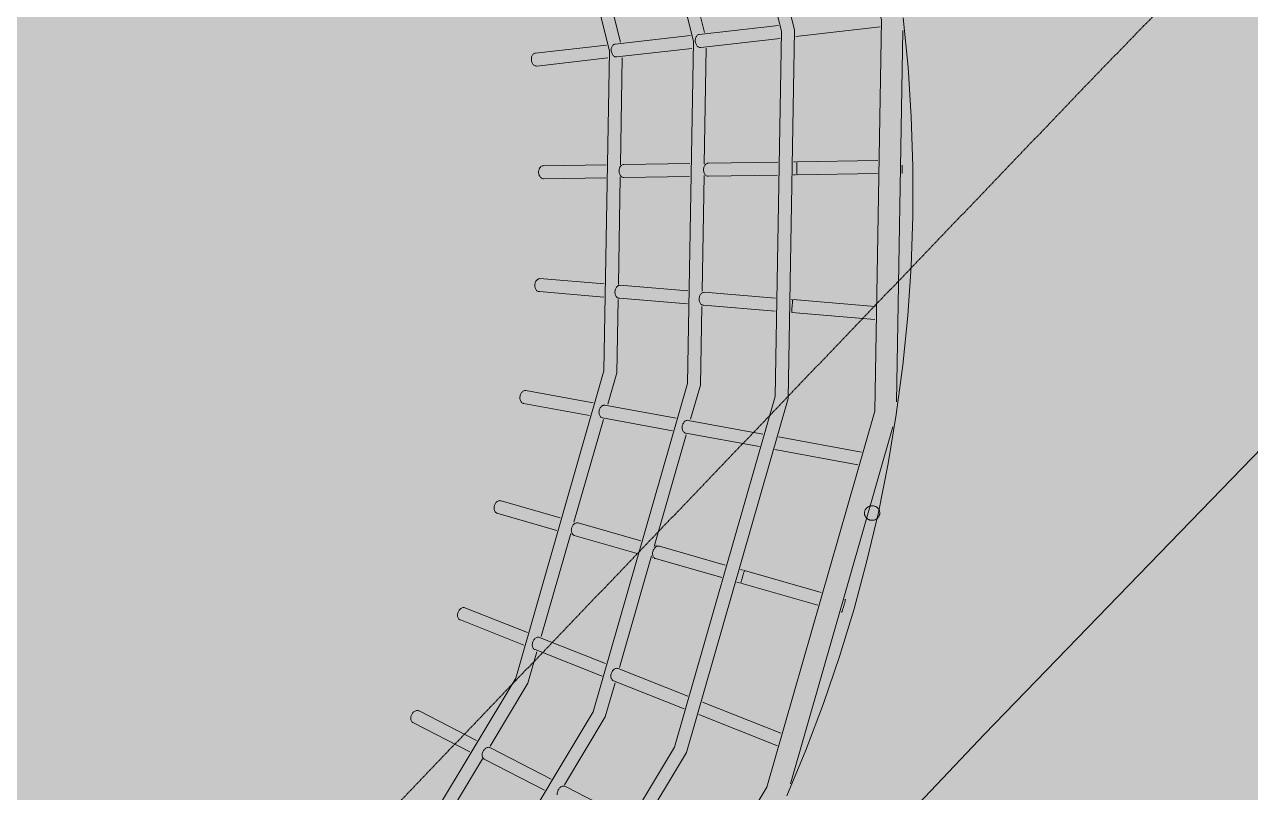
# Model space of a CAD drawing. Header units: millimetres. Extents: x -31757 to 121236, y -27283 to 59400.
# Drawn here: x 52013 to 53707, y 46533 to 47594 of the extents above; entities that cross this region are included whole.
import ezdxf

# ---------------------------------------------------------------- set-up
doc = ezdxf.new("R2010")
doc.units = ezdxf.units.MM
doc.linetypes.add('PHANTOM', pattern=[6.35, 3.175, -0.635, 0.635, -0.635, 0.635, -0.635])
for name, color, linetype, lineweight in [('02_切断（家具）', 8, 'Continuous', 18), ('06_部屋の色', 8, 'Continuous', 0), ('10_見えがかり', 7, 'Continuous', 13), ('11_見えがかり（家具）', 8, 'Continuous', 9), ('20_上部（屋根の外形・梁）', 8, 'PHANTOM', 9)]:
    doc.layers.add(name, color=color, linetype=linetype, lineweight=lineweight)

msp = doc.modelspace()

# ---------------------------------------------------------------- hatches: boundary and pattern name
at = {"layer": '06_部屋の色', "true_color": 0xf6e3a4}
h = msp.add_hatch(color=8, dxfattribs=at)
h.paths.add_polyline_path([(37121.8, 42081.2), (37460.6, 42484.9), (37800.4, 42887.9), (36072.4, 44348.7), (39234.8, 48988.5), (39431.2, 49276.7), (39322.7, 49373.6), (39316.9, 49378.8), (39496.9, 49642.9), (39611.1, 49540.6), (39795.6, 49811.2), (39687.3, 49908.5), (39681.5, 49913.7), (39861.6, 50178), (39975.6, 50075.3), (40009.7, 50125.4), (40040.8, 50171), (41255.9, 51953.7), (41148.6, 52052.4), (41142.8, 52057.7), (41323.5, 52322.9), (41429.2, 52225.4), (41436.5, 52218.7), (41621.7, 52490.5), (41514.7, 52589.5), (41508.9, 52594.8), (41689.8, 52860.2), (41802.5, 52755.7), (41822.1, 52784.5), (42460.9, 53721.7), (42489.9, 53764.2), (42585.7, 53895.5), (42599.7, 53914.6), (42604.4, 53920.3), (42708.9, 54045.6), (42719.4, 54058.2), (42787.8, 54136.5), (42789.9, 54138.9), (42851.9, 54248.7), (42853.6, 54251.8), (42853.6, 54251.9), (42855.9, 54255.5), (43006.4, 54494.7), (43009, 54498), (43179.6, 54718.9), (43182.4, 54721.9), (43373.5, 54925.4), (43376.6, 54928.2), (43586.3, 55112.4), (43589.7, 55114.8), (43816, 55278.1), (43817.8, 55279.1), (44024.5, 55399.8), (44060.7, 55420.9), (44277.9, 55521.2), (44317.9, 55539.6), (44543.7, 55618.6), (44585.3, 55633.1), (44817.7, 55690), (44860.4, 55700.5), (45097.2, 55734.8), (45139.9, 55741), (45140.7, 55741.1), (45144.9, 55741.3), (45427.3, 55754.9), (45483, 55754.9), (47818.2, 55754.5), (47818.4, 55903), (47818.4, 55906.5), (51414.4, 55906), (51414.2, 55759.5), (51414.2, 55754), (51454.3, 55754), (51465.9, 55754), (54573.7, 55753.6), (54613.5, 55753.6), (54615.4, 55753.6), (54621.5, 55753.6), (54623.5, 55753.5), (54625.5, 55753.4), (54626, 55753.3), (54921.2, 55738.5), (54925.4, 55737.8), (55213.9, 55693.9), (55218.1, 55692.9), (55500.8, 55620.2), (55504.7, 55618.8), (55778.8, 55518.2), (55782.5, 55516.4), (56045.2, 55388.7), (56048.5, 55386.6), (56297.2, 55233.1), (56300.2, 55230.8), (56532.3, 55053.1), (56533.1, 55052.3), (56744.8, 54853.6), (56751, 54847.7), (56772.1, 54825.8), (56777.2, 54820.5), (56821.3, 54774.8), (56991.9, 54597.6), (59427.7, 52068.4), (59746.8, 51737.1), (59781.4, 51701.1), (59794.3, 51687.7), (59792.1, 51685.6), (59685.5, 51582.1), (59787.6, 51476.3), (59791.1, 51472.7), (59705, 51389), (59196, 50899.2), (59143.7, 50847.7), (59044.4, 50949.6), (59037.6, 50956.5), (59034, 50953), (59033.8, 50952.8), (59033.1, 50952.1), (59029.9, 50949), (58743.2, 50666.6), (58401.6, 50334.7), (58400.1, 50333.3), (58394.2, 50327.5), (57903.5, 49839.6), (57892.9, 49829), (57459.3, 49402), (57563.5, 49297.4), (57566.6, 49294.3), (57502.7, 49231.4), (57154, 48880), (56803.1, 48530.9), (56319, 48038.3), (56153.9, 47871.8), (56045.6, 47978.5), (55701.8, 47631.8), (55695.6, 47625.4), (55514.2, 47438.2), (55619.3, 47335.4), (55622.9, 47331.9), (55470.9, 47175.2), (55131.2, 46829.4), (54643.1, 46321.1), (54162.4, 45825.1), (53814.8, 45458.4), (53742.7, 45383.3), (53637.7, 45483.3), (53632.6, 45488.1), (53421.1, 45267.7), (53527.7, 45166.4), (53531.3, 45163), (53479.2, 45108.7), (52996.9, 44594.7), (52522.1, 44093.2), (52295.7, 43848.7), (52189.7, 43947.7), (52184.5, 43952.5), (52071.6, 43830.4), (52067.7, 43826.3), (51742.6, 43479.6), (51737.9, 43474.5), (51735.6, 43472.1), (51731.2, 43467.3), (51729.8, 43465.8), (51272.8, 42967.2), (51268.6, 42962.6), (50788.3, 42443.3), (50777.9, 42432.1), (50470.8, 42092.4), (50464.2, 42085.1), (50122.7, 41712.2), (49662.4, 41198.3), (49653.5, 41188.4), (49653.4, 41188.2), (49652.4, 41187.1), (49194.4, 40680.5), (49188.9, 40674.4), (48872.2, 40316), (48867.4, 40310.6), (48534.9, 39939.1), (48530, 39933.5), (48072.9, 39411.1), (48066.1, 39403.3), (47608.6, 38885.3), (47437.2, 38686.8), (47550, 38588.5), (47551.8, 38587), (47406.2, 38418.2), (47073.7, 38037.8), (46615.8, 37502), (46164.6, 36979.1), (45852.2, 36608.5), (45590.5, 36302.3), (44600.9, 37138.8), (44291.6, 37400.2), (44789.6, 37987.1), (45302.9, 38587.4), (45805.3, 39170.5), (46309.8, 39751.7), (43444.8, 42248), (42931, 41656.2), (42419.5, 41062.4), (41910.1, 40466.8), (41389.8, 39853.7), (41349.7, 39806.3), (43641.2, 37870.2), (43189.5, 37333.6), (42700.5, 36748.6), (42375.7, 36357.7), (41893.4, 35773.6), (41891, 35772), (41887.6, 35772.2), (35947.6, 40658.3), (35945.8, 40661.7), (35947, 40665.4), (36615.4, 41474)])
h.paths.add_polyline_path([(52361.6, 48399.8), (52291.4, 48477.5), (52216.2, 48550.4), (52136.5, 48618.2), (52052.4, 48680.7), (51964.5, 48737.5), (51873, 48788.5), (51778.4, 48833.3), (51681.1, 48871.9), (51581.5, 48904.1), (51479.9, 48929.6), (51376.9, 48948.5), (51272.9, 48960.5), (51168.3, 48965.8), (51063.6, 48964.2), (50959.3, 48955.8), (50855.7, 48940.5), (50753.4, 48918.5), (50652.7, 48889.9), (50554, 48854.7), (50457.9, 48813.2), (50364.7, 48765.4), (50274.8, 48711.7), (50188.7, 48652.2), (50106.6, 48587.2), (50029, 48517), (49956.1, 48441.8), (49888.3, 48362.1), (49825.8, 48278), (49769, 48190.1), (49718, 48098.7), (49673.1, 48004), (49634.5, 47906.7), (49602.4, 47807.1), (49576.8, 47705.5), (49558, 47602.6), (49545.9, 47498.5), (49540.7, 47393.9), (49542.3, 47289.3), (49550.7, 47184.9), (49566, 47081.3), (49588, 46978.9), (49616.6, 46878.3), (49651.8, 46779.6), (49693.3, 46683.5), (49741, 46590.4), (49794.7, 46500.5), (49854.2, 46414.3), (49919.2, 46332.3), (49989.5, 46254.6), (50064.6, 46181.7), (50144.4, 46113.9), (50228.4, 46051.4), (50316.4, 45994.6), (50407.8, 45943.6), (50502.4, 45898.7), (50599.7, 45860.2), (50699.4, 45828), (50801, 45802.5), (50903.9, 45783.6), (51007.9, 45771.5), (51112.5, 45766.3), (51217.2, 45767.9), (51321.5, 45776.3), (51425.1, 45791.6), (51527.5, 45813.6), (51628.2, 45842.2), (51726.8, 45877.4), (51822.9, 45918.9), (51916.1, 45966.6), (52006, 46020.4), (52092.1, 46079.9), (52174.2, 46144.9), (52251.9, 46215.1), (52324.8, 46290.2), (52392.6, 46370), (52455.1, 46454.1), (52511.9, 46542), (52562.8, 46633.4), (52607.7, 46728.1), (52646.3, 46825.4), (52678.4, 46925), (52704, 47026.6), (52722.8, 47129.5), (52734.9, 47233.5), (52740.2, 47338.1), (52738.6, 47442.8), (52730.1, 47547.1), (52714.9, 47650.8), (52692.9, 47753.1), (52664.3, 47853.8), (52629.1, 47952.5), (52587.5, 48048.6), (52539.8, 48141.7), (52486.1, 48231.6), (52426.6, 48317.8)], flags=0)
at = {"layer": '10_見えがかり'}
msp.add_hatch(color=8, dxfattribs=at).paths.add_polyline_path([(42365.7, 53851.9), (42479.8, 54008.2), (42603.8, 54156.9), (42665.2, 54227.2), (42723, 54329.7), (42881.7, 54581.9), (43063.8, 54817.6), (43267.7, 55034.8), (43491.5, 55231.4), (43733.1, 55405.6), (43990.3, 55555.9), (44260.8, 55680.7), (44542, 55779), (44831.3, 55849.9), (45113.4, 55890.8), (45126.1, 55892.6), (45423.7, 55906.9), (47816.4, 55906.5), (52850.6, 55905.8), (53007.7, 55905.8), (53241.3, 55905.8), (54357.6, 55905.6), (54625.4, 55905.6), (54627.5, 55905.5), (55040.7, 55905.4), (55250.6, 55873.5), (55555.2, 55795.2), (55850.5, 55686.8), (56133.5, 55549.2), (56401.1, 55384), (56650.9, 55192.8), (56879.6, 54978), (60015.9, 51721.4), (59993.6, 51699.9), (60382.1, 51296.5), (60274, 51192.5), (59901.1, 51579.6), (59829.4, 51510), (59704.9, 51389), (59196, 50899.2), (58999.5, 50705.7), (58849.5, 50557.9), (58500.7, 50219.1), (57999.8, 49721), (57502.7, 49231.4), (57154, 48880), (57142.7, 48868.8), (56815.3, 48543.2), (56309.1, 48028.2), (56152.5, 47870.4), (55810.5, 47525.5), (55485.3, 47190), (55131.2, 46829.4), (54643.1, 46321.1), (54162.4, 45825.1), (53814.8, 45458.4), (53606.4, 45241.3), (53532.7, 45164.4), (53479.2, 45108.7), (52996.9, 44594.7), (52522, 44093.2), (52294.3, 43847.3), (52178.7, 43722.5), (51847.2, 43368.9), (51380.5, 42859.8), (50890.2, 42329.6), (50576.8, 41983), (50235.5, 41610.4), (49818, 41144.2), (49765.3, 41085.3), (49302.1, 40573), (48967.5, 40194.4), (48644.2, 39833.2), (48180.1, 39302.8), (47722.9, 38785.1), (47553.1, 38588.5), (47392.7, 38402.7), (47073.7, 38037.8), (46615.8, 37502), (46164.6, 36979.1), (45838.8, 36592.9), (45535.2, 36237.6), (45072.4, 35683.3), (44616.2, 35141.8), (44319.2, 34781), (43995.5, 34393), (43550.1, 33846.7), (43111.2, 33313.5), (42801, 32927.8), (42488.3, 32544), (42053.7, 31998.2), (41611.1, 31447.6), (41310.8, 31065.1), (41007.9, 30684.7), (40574.4, 30126.9), (40138.2, 29571.3), (39909.1, 29272.3), (39891.6, 29285.9), (39872.6, 29261.3), (32761.7, 34756.3), (32608.6, 34882.9), (32463.8, 35019.5), (32328.3, 35165.4), (32202.6, 35319.9), (32087.4, 35482.2), (31983, 35651.8), (31890.1, 35827.9), (31808.8, 36009.7), (31739.7, 36196.4), (31683.1, 36387.3), (31639, 36581.5), (31607.8, 36778.1), (31589.6, 36976.4), (31584.5, 37175.4), (31592.4, 37374.4), (31613.3, 37572.4), (31647.3, 37768.6), (31694, 37962.1), (31753.3, 38152.2), (31825, 38338), (31895.9, 38490.9), (32118.9, 38816.4), (32136.5, 38844), (35925.4, 44403), (36028.1, 44553.6), (36318, 44979), (36378.3, 45067.4), (36524.9, 45282.6), (37696.6, 47001.6), (39118.1, 49087.1), (39858, 50172.7), (39862.7, 50179.7), (40319.1, 50849.2), (40623.3, 51295.5), (40989.2, 51832.4), (41141.4, 52055.7), (41297.5, 52284.7)])

# ---------------------------------------------------------------- linework, layer by layer
at = {"layer": '02_切断（家具）'}
for points in [[(53178.5, 46910.9), (53178.2, 46911.1), (53177.5, 46911.5), (53177.1, 46911.8), (53176.5, 46912.3), (53176.2, 46912.6), (53175.7, 46913.2), (53175.4, 46913.6), (53174.9, 46914.3), (53174.7, 46914.7), (53174.3, 46915.5), (53174.1, 46915.9), (53173.8, 46916.8), (53173.7, 46917.2), (53173.6, 46918.1), (53173.5, 46918.5), (53173.5, 46919.5), (53173.5, 46919.9), (53173.6, 46920.8), (53173.7, 46921.3), (53173.9, 46922.2), (53174, 46922.6), (53174.4, 46923.4), (53174.6, 46923.8), (53175, 46924.5), (53175.2, 46924.9), (53175.8, 46925.6), (53176, 46925.9), (53176.6, 46926.5), (53176.9, 46926.8), (53177.6, 46927.3), (53177.9, 46927.6), (53178.7, 46928), (53179.1, 46928.3), (53180, 46928.7)], [(53180, 46928.7), (53180.4, 46928.8), (53181.3, 46929.1), (53181.8, 46929.2), (53182.8, 46929.4), (53183.2, 46929.5), (53184.2, 46929.5), (53184.7, 46929.5), (53185.7, 46929.4), (53186.1, 46929.4), (53187, 46929.1), (53187.5, 46929), (53188.3, 46928.7), (53188.8, 46928.5), (53189.5, 46928.1), (53189.9, 46927.9), (53190.6, 46927.5), (53190.9, 46927.2), (53191.5, 46926.7), (53191.8, 46926.4), (53192.4, 46925.7), (53192.7, 46925.4), (53193.2, 46924.7), (53193.4, 46924.3), (53193.8, 46923.5), (53194, 46923.1), (53194.2, 46922.2), (53194.4, 46921.8), (53194.5, 46920.9), (53194.6, 46920.4), (53194.6, 46919.5), (53194.6, 46919.1), (53194.5, 46918.1), (53194.4, 46917.7), (53194.1, 46916.8), (53194, 46916.4), (53193.7, 46915.6), (53193.5, 46915.2), (53193, 46914.4), (53192.8, 46914.1), (53192.3, 46913.4), (53192.1, 46913.1), (53191.5, 46912.5), (53191.2, 46912.2), (53190.5, 46911.7), (53190.1, 46911.4), (53189.3, 46910.9), (53189, 46910.7), (53188.1, 46910.3), (53187.7, 46910.2), (53186.7, 46909.9), (53186.3, 46909.7), (53185.3, 46909.6), (53184.8, 46909.5), (53183.8, 46909.5), (53183.4, 46909.5), (53182.4, 46909.6), (53181.9, 46909.6)], [(53181.9, 46909.6), (53181, 46909.9), (53180.6, 46910), (53179.7, 46910.3), (53179.3, 46910.4), (53178.5, 46910.9)]]:
    msp.add_lwpolyline(points, dxfattribs=at)
at = {"layer": '11_見えがかり（家具）'}
for points in [[(50315, 45467.7), (50834.5, 45318.8), (51374.8, 45309.3), (51899.1, 45440.1), (52371.7, 45702.1), (52760.4, 46077.4), (53038.7, 46540.6), (53187.7, 47060.1), (53197.1, 47600.4), (53066.4, 48124.7), (52804.4, 48597.3), (52429, 48986), (51965.8, 49264.4), (51446.4, 49413.3), (50906.1, 49422.7), (50381.8, 49292)], [(50426.1, 49179.4), (50919.8, 49302.5), (51428.5, 49293.6), (51917.6, 49153.3), (52353.7, 48891.3), (52707.1, 48525.3), (52953.8, 48080.3), (53076.8, 47586.7), (53068, 47078), (52927.7, 46588.9), (52665.7, 46152.8), (52299.7, 45799.4), (51854.7, 45552.7), (51361, 45429.6), (50852.3, 45438.5), (50363.3, 45578.7)], [(50370.5, 45595.2), (50855, 45456.3), (51359, 45447.5), (51848.1, 45569.4), (52289, 45813.8), (52651.6, 46164), (52911.2, 46596.1), (53050.2, 47080.6), (53059, 47584.6), (52937, 48073.7), (52692.6, 48514.6), (52342.5, 48877.2), (51910.4, 49136.8), (51425.8, 49275.8), (50921.8, 49284.6), (50432.7, 49162.6)], [(50419.3, 45707.6), (50873.1, 45577.5), (51345.1, 45569.3), (51803.2, 45683.5), (52216.1, 45912.3), (52555.7, 46240.3), (52798.8, 46644.9), (52929, 47098.7), (52937.2, 47570.8), (52823, 48028.8), (52594.1, 48441.7), (52266.2, 48781.3), (51861.5, 49024.5), (51407.7, 49154.6), (50935.7, 49162.8), (50477.6, 49048.6)], [(50465.9, 45814.7), (50890.4, 45692.9), (51331.9, 45685.2), (51760.4, 45792.1), (52146.7, 46006.2), (52464.4, 46312.9), (52691.8, 46691.5), (52813.5, 47116), (52821.2, 47557.5), (52714.4, 47986), (52500.3, 48372.3), (52193.5, 48690), (51815, 48917.4), (51390.5, 49039.1), (50948.9, 49046.9), (50520.4, 48940)], [(52913.7, 47738.6), (52952.4, 47583.6)], [(52800.6, 47713.9), (52836.4, 47570.3)], [(53066.2, 46528.7), (53092.6, 46592.1), (53116.9, 46656.4), (53139, 46721.5), (53159.1, 46787.2), (53176.9, 46853.6), (53192.6, 46920.5), (53206.1, 46987.9), (53217.4, 47055.6), (53226.4, 47123.8), (53233.2, 47192.1), (53237.8, 47260.7), (53240.1, 47329.4), (53240.2, 47398.1), (53238, 47466.8), (53233.6, 47535.4), (53226.9, 47603.8)], [(52824.2, 47555.3), (52823.9, 47556.5), (52823.7, 47557.7), (52823.6, 47558.9), (52823.6, 47560.1), (52823.7, 47561.2), (52824, 47562.3), (52824.3, 47563.2), (52824.7, 47564.1), (52825.2, 47565), (52825.8, 47565.7), (52826.5, 47566.4), (52827.3, 47566.9), (52828.2, 47567.3), (52829.1, 47567.5), (52933, 47579.3)], [(52940.3, 47568.4), (52939.9, 47569.6), (52939.7, 47570.8), (52939.6, 47572.1), (52939.6, 47573.3), (52939.8, 47574.4), (52940, 47575.4), (52940.3, 47576.4), (52940.7, 47577.3), (52941.2, 47578.1), (52941.8, 47578.9), (52942.5, 47579.6), (52943.3, 47580.1), (52944.1, 47580.5), (52945, 47580.7), (53054.8, 47593.2)], [(53195, 47591.1), (53078.7, 47577.8)], [(53226.6, 47586.3), (53217.7, 47073.1)], [(52713.8, 47542.8), (52713.5, 47543.9), (52713.3, 47545.2), (52713.2, 47546.4), (52713.2, 47547.6), (52713.4, 47548.7), (52713.6, 47549.8), (52714, 47550.7), (52714.4, 47551.6), (52714.9, 47552.4), (52715.5, 47553.2), (52716.3, 47553.8), (52717.1, 47554.4), (52717.9, 47554.7), (52718.8, 47554.9), (52817, 47566.1)], [(53056.8, 47575.3), (52947.3, 47562.9), (52946.4, 47562.8), (52945.5, 47562.9), (52944.7, 47563.2), (52943.9, 47563.6), (52943.2, 47564.1), (52942.5, 47564.7), (52941.9, 47565.5), (52941.3, 47566.3), (52940.7, 47567.3), (52940.3, 47568.4)], [(52954.9, 47561.8), (52952.1, 47401.9)], [(52819.1, 47548.2), (52721, 47537.1), (52720.1, 47537), (52719.2, 47537.2), (52718.3, 47537.4), (52717.5, 47537.9), (52716.8, 47538.4), (52716.1, 47539), (52715.4, 47539.7), (52714.8, 47540.6), (52714.3, 47541.6), (52713.8, 47542.8)], [(52935, 47561.5), (52831.3, 47549.6), (52830.4, 47549.6), (52829.5, 47549.7), (52828.7, 47550), (52827.9, 47550.4), (52827.1, 47550.9), (52826.5, 47551.5), (52825.8, 47552.3), (52825.2, 47553.2), (52824.7, 47554.2), (52824.2, 47555.3)], [(52838.9, 47548.5), (52836.3, 47400.8)], [(52723.8, 47386.9), (52723.5, 47388.1), (52723.3, 47389.3), (52723.3, 47390.5), (52723.3, 47391.7), (52723.5, 47392.9), (52723.8, 47393.9), (52724.2, 47394.9), (52724.6, 47395.8), (52725.2, 47396.7), (52725.8, 47397.4), (52726.5, 47398.1), (52727.4, 47398.6), (52728.2, 47399), (52729.1, 47399.3), (52730, 47399.3), (52816.5, 47400.6)], [(52834.9, 47388.6), (52834.6, 47389.7), (52834.4, 47390.9), (52834.3, 47392.2), (52834.4, 47393.4), (52834.6, 47394.5), (52834.8, 47395.6), (52835.2, 47396.6), (52835.6, 47397.5), (52836.2, 47398.3), (52836.8, 47399.1), (52837.5, 47399.8), (52838.3, 47400.3), (52839.2, 47400.7), (52840.1, 47400.9), (52841, 47401), (52932.3, 47402.4)], [(52951.7, 47390.3), (52951.4, 47391.5), (52951.2, 47392.7), (52951.1, 47393.9), (52951.2, 47395.1), (52951.3, 47396.3), (52951.6, 47397.3), (52952, 47398.3), (52952.4, 47399.2), (52952.9, 47400.1), (52953.5, 47400.8), (52954.2, 47401.5), (52955, 47402.1), (52955.9, 47402.5), (52956.7, 47402.7), (52957.6, 47402.8), (53053.8, 47404.3)], [(53075.7, 47404.6), (53078, 47404.6)], [(53079.9, 47403.5), (53079.9, 47404), (53080, 47404.4), (53080, 47404.6), (53080, 47404.7), (53191.7, 47406.4)], [(53191.4, 47388.4), (53080.3, 47386.7), (53080.3, 47386.7), (53080.2, 47386.9), (53080.2, 47387.3), (53080.1, 47387.8), (53080.1, 47388.5), (53080.1, 47389.3), (53080, 47390.2), (53080, 47391.3), (53080, 47392.3), (53079.9, 47393.5), (53079.9, 47394.6), (53079.9, 47395.7), (53079.9, 47396.7), (53079.9, 47397.9), (53079.9, 47399), (53079.9, 47400.1), (53079.9, 47401.1), (53079.9, 47402), (53079.9, 47402.8), (53079.9, 47403.5)], [(53225.4, 47400.3), (53225.4, 47400.1), (53225.4, 47399), (53225.4, 47397.9), (53225.4, 47396.8), (53225.4, 47395.7), (53225.5, 47394.6), (53225.5, 47393.5), (53225.5, 47392.5), (53225.4, 47391.5), (53225.4, 47390.7), (53225.4, 47390), (53225.4, 47389.5), (53225.4, 47389.2), (53225.3, 47388.9), (53225.3, 47388.9), (53225.2, 47388.9)], [(52816.2, 47382.6), (52729.8, 47381.3), (52728.9, 47381.4), (52728.1, 47381.7), (52727.3, 47382.1), (52726.6, 47382.6), (52725.9, 47383.2), (52725.3, 47383.9), (52724.7, 47384.8), (52724.2, 47385.8), (52723.8, 47386.9)], [(52836, 47383.5), (52833.5, 47235.3)], [(52931.9, 47384.4), (52840.9, 47383), (52840, 47383.1), (52839.1, 47383.4), (52838.4, 47383.8), (52837.6, 47384.2), (52837, 47384.8), (52836.4, 47385.6), (52835.8, 47386.5), (52835.3, 47387.5), (52834.9, 47388.6)], [(52951.8, 47385.8), (52949, 47225.9)], [(53053.5, 47386.3), (52957.6, 47384.8), (52956.7, 47384.9), (52955.9, 47385.1), (52955.1, 47385.5), (52954.4, 47386), (52953.8, 47386.6), (52953.1, 47387.3), (52952.6, 47388.2), (52952.1, 47389.2), (52951.7, 47390.3)], [(53078.3, 47386.6), (53075.4, 47386.6)], [(51356.4, 44512.3), (51692.1, 44874.7), (52168.3, 45377.6), (52652.3, 45893.5), (52991.1, 46246.5), (53339.2, 46613.8), (53823.5, 47113.5), (54002, 47299.4)], [(52718.4, 47230.9), (52718.1, 47232.1), (52718, 47233.3), (52718, 47234.5), (52718.1, 47235.7), (52718.3, 47236.8), (52718.6, 47237.9), (52719, 47238.9), (52719.5, 47239.8), (52720.1, 47240.6), (52720.8, 47241.4), (52721.5, 47242.1), (52722.4, 47242.7), (52723.2, 47243.1), (52724.2, 47243.3), (52725.1, 47243.4), (52813.6, 47236)], [(52813.3, 47218), (52724.3, 47225.4), (52723.4, 47225.5), (52722.5, 47225.8), (52721.7, 47226.1), (52721, 47226.6), (52720.4, 47227.2), (52719.8, 47227.9), (52719.2, 47228.8), (52718.8, 47229.8), (52718.4, 47230.9)], [(52829.1, 47221.6), (52828.8, 47222.8), (52828.7, 47224), (52828.7, 47225.2), (52828.8, 47226.4), (52829, 47227.6), (52829.3, 47228.7), (52829.7, 47229.6), (52830.2, 47230.5), (52830.7, 47231.4), (52831.4, 47232.2), (52832.2, 47232.9), (52833, 47233.5), (52833.8, 47233.9), (52834.7, 47234.1), (52835.6, 47234.2), (52929.2, 47226.4)], [(52945.5, 47211.9), (52945.2, 47213.1), (52945.1, 47214.3), (52945.1, 47215.5), (52945.2, 47216.7), (52945.4, 47217.9), (52945.7, 47218.9), (52946.1, 47219.9), (52946.5, 47220.8), (52947.1, 47221.7), (52947.7, 47222.5), (52948.5, 47223.2), (52949.3, 47223.8), (52950.1, 47224.2), (52951, 47224.4), (52951.9, 47224.5), (53050.5, 47216.3)], [(52833.1, 47214.5), (52831.3, 47113.3), (52818.9, 47069.9)], [(52928.9, 47208.4), (52834.9, 47216.2), (52834, 47216.3), (52833.2, 47216.5), (52832.4, 47216.9), (52831.7, 47217.4), (52831.1, 47218), (52830.5, 47218.7), (52829.9, 47219.6), (52829.5, 47220.6), (52829.1, 47221.6)], [(53050.2, 47198.3), (52951.2, 47206.6), (52950.4, 47206.6), (52949.5, 47206.9), (52948.8, 47207.2), (52948.1, 47207.7), (52947.5, 47208.3), (52946.9, 47209), (52946.3, 47209.9), (52945.9, 47210.8), (52945.5, 47211.9)], [(53072.3, 47214.5), (53072.5, 47214.5)], [(53187.9, 47186.9), (53073, 47196.4), (53072.9, 47196.5), (53072.9, 47196.7), (53072.9, 47197.1), (53072.9, 47197.6), (53073, 47198.3), (53073, 47199.1), (53073.1, 47200), (53073.1, 47201), (53073.2, 47202.1), (53073.3, 47203.2), (53073.4, 47204.3), (53073.5, 47205.4), (53073.6, 47206.5), (53073.7, 47207.6), (53073.8, 47208.7), (53073.9, 47209.8), (53074, 47210.8), (53074.1, 47211.8), (53074.2, 47212.6)], [(53074.2, 47212.6), (53074.2, 47213.2), (53074.3, 47213.7), (53074.4, 47214.1), (53074.4, 47214.3), (53074.5, 47214.4), (53188.2, 47204.9)], [(52948.7, 47205.1), (52946.8, 47096.1), (52933.3, 47049)], [(52697.7, 47076.2), (52697.5, 47077.3), (52697.4, 47078.5), (52697.4, 47079.8), (52697.6, 47081), (52697.8, 47082.1), (52698.2, 47083.2), (52698.6, 47084.1), (52699.1, 47085), (52699.8, 47085.9), (52700.5, 47086.7), (52701.2, 47087.4), (52702.1, 47087.9), (52703, 47088.4), (52703.9, 47088.6), (52704.9, 47088.7), (52705.8, 47088.6), (52798.7, 47071.6)], [(52793.7, 47054.2), (52702.5, 47070.9), (52701.7, 47071.1), (52700.9, 47071.5), (52700.2, 47072), (52699.6, 47072.5), (52699, 47073.3), (52698.5, 47074.1), (52698, 47075.1), (52697.7, 47076.2)], [(52806.9, 47056.1), (52806.7, 47057.3), (52806.6, 47058.5), (52806.7, 47059.7), (52806.8, 47060.9), (52807.1, 47062), (52807.4, 47063.1), (52807.9, 47064.1), (52808.4, 47065), (52809, 47065.9), (52809.7, 47066.7), (52810.5, 47067.4), (52811.3, 47067.9), (52812.2, 47068.3), (52813.1, 47068.6), (52814, 47068.7), (52814.9, 47068.6), (52913.1, 47050.6)], [(52908.1, 47033.3), (52811.7, 47050.9), (52810.9, 47051.1), (52810.1, 47051.5), (52809.4, 47051.9), (52808.8, 47052.5), (52808.2, 47053.2), (52807.7, 47054.1), (52807.3, 47055.1), (52806.9, 47056.1)], [(52812.8, 47048.7), (52772.1, 46906.7)], [(52921.8, 47035.1), (52921.6, 47036.2), (52921.5, 47037.4), (52921.6, 47038.6), (52921.7, 47039.8), (52922, 47041), (52922.3, 47042), (52922.7, 47043), (52923.2, 47043.9), (52923.8, 47044.8), (52924.5, 47045.6), (52925.3, 47046.3), (52926.1, 47046.9), (52927, 47047.3), (52927.9, 47047.6), (52928.8, 47047.7), (52929.7, 47047.6), (53033.2, 47028.7)], [(53212.5, 47038.8), (53071.1, 46545.5)], [(52927.2, 47027.8), (52882.8, 46873.1)], [(53028.2, 47011.3), (52926.5, 47029.9), (52925.7, 47030.1), (52925, 47030.4), (52924.3, 47030.9), (52923.7, 47031.5), (52923.1, 47032.2), (52922.6, 47033), (52922.2, 47034), (52921.8, 47035.1)], [(53054.8, 47024.7), (53169.4, 47003.7)], [(53164.5, 46986.3), (53049.8, 47007.3)], [(52661.9, 46924.3), (52661.7, 46925.4), (52661.7, 46926.6), (52661.7, 46927.8), (52662, 46929), (52662.3, 46930.1), (52662.7, 46931.2), (52663.1, 46932.2), (52663.7, 46933.1), (52664.3, 46933.9), (52665.1, 46934.7), (52665.9, 46935.4), (52666.8, 46935.9), (52667.7, 46936.4), (52668.7, 46936.6), (52669.6, 46936.7), (52670.5, 46936.6), (52671.3, 46936.4), (52753.2, 46912.9)], [(52748.3, 46895.6), (52665.7, 46919.3), (52665, 46919.7), (52664.3, 46920.1), (52663.7, 46920.7), (52663.1, 46921.4), (52662.6, 46922.3), (52662.2, 46923.2), (52661.9, 46924.3)], [(52768.7, 46893.6), (52768.5, 46894.8), (52768.4, 46896), (52768.5, 46897.2), (52768.7, 46898.4), (52769, 46899.5), (52769.4, 46900.5), (52769.9, 46901.5), (52770.4, 46902.4), (52771.1, 46903.3), (52771.8, 46904.1), (52772.6, 46904.8), (52773.5, 46905.3), (52774.4, 46905.7), (52775.4, 46906), (52776.3, 46906.1), (52777.2, 46906), (52778, 46905.8), (52864.4, 46881)], [(52767.6, 46891.1), (52726.8, 46749)], [(52859.5, 46863.8), (52772.5, 46888.7), (52771.7, 46889.1), (52771, 46889.5), (52770.4, 46890.1), (52769.8, 46890.8), (52769.4, 46891.6), (52769, 46892.6), (52768.7, 46893.6)], [(52880.9, 46861.4), (52880.8, 46862.6), (52880.7, 46863.7), (52880.8, 46864.9), (52881, 46866.1), (52881.3, 46867.3), (52881.7, 46868.3), (52882.2, 46869.3), (52882.7, 46870.2), (52883.3, 46871.1), (52884.1, 46871.9), (52884.9, 46872.6), (52885.7, 46873.1), (52886.6, 46873.6), (52887.6, 46873.8), (52888.5, 46873.9), (52889.3, 46873.9), (52890.2, 46873.7), (52981.2, 46847.5)], [(52885.4, 46875), (52885.8, 46874.9)], [(52879.2, 46860.5), (52834.9, 46706.1)], [(52881, 46857.6), (52880.5, 46857.7)], [(52976.3, 46830.3), (52884.7, 46856.5), (52883.9, 46856.9), (52883.3, 46857.3), (52882.7, 46857.9), (52882.1, 46858.6), (52881.6, 46859.4), (52881.2, 46860.4), (52880.9, 46861.4)], [(53002.2, 46841.5), (53005.8, 46840.5)], [(53108.8, 46792.3), (53002.7, 46822.7), (53002.7, 46822.7), (53002.8, 46822.9), (53002.8, 46823.3), (53002.9, 46823.8), (53003.1, 46824.5), (53003.3, 46825.2), (53003.5, 46826.2), (53003.8, 46827.1), (53004.1, 46828.2), (53004.4, 46829.3), (53004.7, 46830.3), (53005, 46831.4), (53005.3, 46832.4), (53005.6, 46833.5), (53005.9, 46834.6), (53006.2, 46835.6), (53006.5, 46836.6), (53006.8, 46837.5), (53007.1, 46838.3)], [(53007.1, 46838.3), (53007.3, 46838.9), (53007.4, 46839.4), (53007.6, 46839.7), (53007.7, 46839.9), (53007.7, 46840), (53113.8, 46809.6)], [(53000.8, 46823.2), (52997.3, 46824.2)], [(53146.2, 46800.3), (53147.1, 46800), (53147.1, 46799.9), (53147.1, 46799.7), (53147, 46799.4), (53146.9, 46798.8), (53146.8, 46798.2), (53146.6, 46797.4), (53146.3, 46796.5), (53146.1, 46795.5), (53145.8, 46794.5), (53145.5, 46793.4), (53145.2, 46792.3), (53144.9, 46791.3), (53144.6, 46790.2), (53144.3, 46789.2), (53144, 46788.1), (53143.6, 46787), (53143.3, 46786.1), (53143.1, 46785.2), (53142.8, 46784.4), (53142.6, 46783.8), (53142.4, 46783.3), (53142.3, 46782.9), (53142.2, 46782.7), (53142.2, 46782.7), (53141.2, 46783)], [(52611.4, 46776.7), (52611.2, 46777.8), (52611.2, 46779), (52611.3, 46780.2), (52611.6, 46781.3), (52611.9, 46782.4), (52612.4, 46783.5), (52612.9, 46784.4), (52613.5, 46785.3), (52614.2, 46786.2), (52615, 46786.9), (52615.8, 46787.6), (52616.8, 46788.2), (52617.7, 46788.6), (52618.7, 46788.8), (52619.6, 46788.9), (52620.5, 46788.8), (52621.4, 46788.6), (52707.8, 46754.4)], [(52702.8, 46737), (52615.1, 46771.8), (52614.3, 46772.1), (52613.6, 46772.6), (52613, 46773.1), (52612.5, 46773.8), (52612, 46774.7), (52611.6, 46775.6), (52611.4, 46776.7)], [(52714.6, 46735.7), (52714.5, 46736.8), (52714.5, 46738), (52714.6, 46739.2), (52714.8, 46740.4), (52715.2, 46741.5), (52715.6, 46742.5), (52716.2, 46743.5), (52716.7, 46744.4), (52717.4, 46745.2), (52718.2, 46746), (52719.1, 46746.7), (52720, 46747.2), (52720.9, 46747.6), (52721.9, 46747.9), (52722.8, 46748), (52723.7, 46747.9), (52724.6, 46747.7), (52815.8, 46711.5)], [(52810.9, 46694.1), (52718.3, 46730.9), (52717.5, 46731.2), (52716.8, 46731.6), (52716.2, 46732.2), (52715.7, 46732.9), (52715.2, 46733.7), (52714.9, 46734.7), (52714.6, 46735.7)], [(52720.8, 46727.7), (52708.3, 46684.3), (52656.2, 46597.6)], [(52823.2, 46692.6), (52823, 46693.8), (52823, 46694.9), (52823.2, 46696.1), (52823.4, 46697.3), (52823.8, 46698.4), (52824.2, 46699.4), (52824.7, 46700.4), (52825.3, 46701.3), (52826, 46702.1), (52826.8, 46702.9), (52827.6, 46703.6), (52828.5, 46704.2), (52829.4, 46704.6), (52830.4, 46704.9), (52831.3, 46705), (52832.2, 46704.9), (52833, 46704.7), (52929.3, 46666.5)], [(52828.9, 46684.9), (52815.3, 46637.8), (52759.1, 46544.2)], [(52924.4, 46649.2), (52826.8, 46687.8), (52826, 46688.2), (52825.4, 46688.6), (52824.8, 46689.2), (52824.2, 46689.8), (52823.8, 46690.7), (52823.4, 46691.6), (52823.2, 46692.6)], [(52949.8, 46658.4), (53058.1, 46615.5)], [(52546.6, 46634.7), (52546.5, 46635.8), (52546.5, 46637), (52546.7, 46638.2), (52547, 46639.3), (52547.4, 46640.4), (52547.9, 46641.4), (52548.4, 46642.3), (52549.1, 46643.2), (52549.8, 46644), (52550.6, 46644.8), (52551.5, 46645.5), (52552.5, 46646), (52553.5, 46646.4), (52554.5, 46646.6), (52555.4, 46646.7), (52556.3, 46646.6), (52557.2, 46646.4), (52558, 46646.1), (52637.6, 46605.1)], [(52628.3, 46589.6), (52549.4, 46630.2), (52548.8, 46630.7), (52548.2, 46631.2), (52547.6, 46631.9), (52547.2, 46632.8), (52546.8, 46633.7), (52546.6, 46634.7)], [(53053.1, 46598.1), (52944.8, 46641.1)], [(52645.6, 46579.9), (52569.1, 46452.6)], [(52645.3, 46583.9), (52645.2, 46585), (52645.3, 46586.1), (52645.4, 46587.3), (52645.7, 46588.4), (52646.1, 46589.5), (52646.6, 46590.5), (52647.2, 46591.5), (52647.8, 46592.3), (52648.5, 46593.2), (52649.3, 46593.9), (52650.2, 46594.6), (52651.2, 46595.1), (52652.2, 46595.6), (52653.2, 46595.8), (52654.1, 46595.9), (52655, 46595.8), (52655.9, 46595.6), (52656.6, 46595.3), (52740.6, 46552)], [(52731.4, 46536.5), (52648.1, 46579.4), (52647.4, 46579.9), (52646.9, 46580.4), (52646.3, 46581.1), (52645.9, 46581.9), (52645.5, 46582.8), (52645.3, 46583.9)], [(52749.1, 46530.4), (52749, 46531.5), (52749.1, 46532.6), (52749.3, 46533.8), (52749.6, 46534.9), (52750, 46536), (52750.4, 46537), (52751, 46538), (52751.6, 46538.8), (52752.3, 46539.7), (52753.2, 46540.4), (52754, 46541.1), (52755, 46541.7), (52756, 46542.1), (52756.9, 46542.3), (52757.9, 46542.4), (52758.8, 46542.4), (52759.6, 46542.2), (52760.4, 46541.8), (52848.9, 46496.2)]]:
    msp.add_lwpolyline(points, dxfattribs=at)
at = {"layer": '20_上部（屋根の外形・梁）'}
msp.add_lwpolyline([(56683.4, 50758.1), (54542.6, 48603.9), (54542.3, 48603.6), (53483.8, 47514.9), (53483.7, 47514.7), (52433.2, 46418.3), (52433, 46418.1), (50356.1, 44202.2), (50355.8, 44201.8), (48311.6, 41955.8), (48311.3, 41955.5), (46300.2, 39679.8)], dxfattribs=at)

doc.saveas('drawing.dxf')
